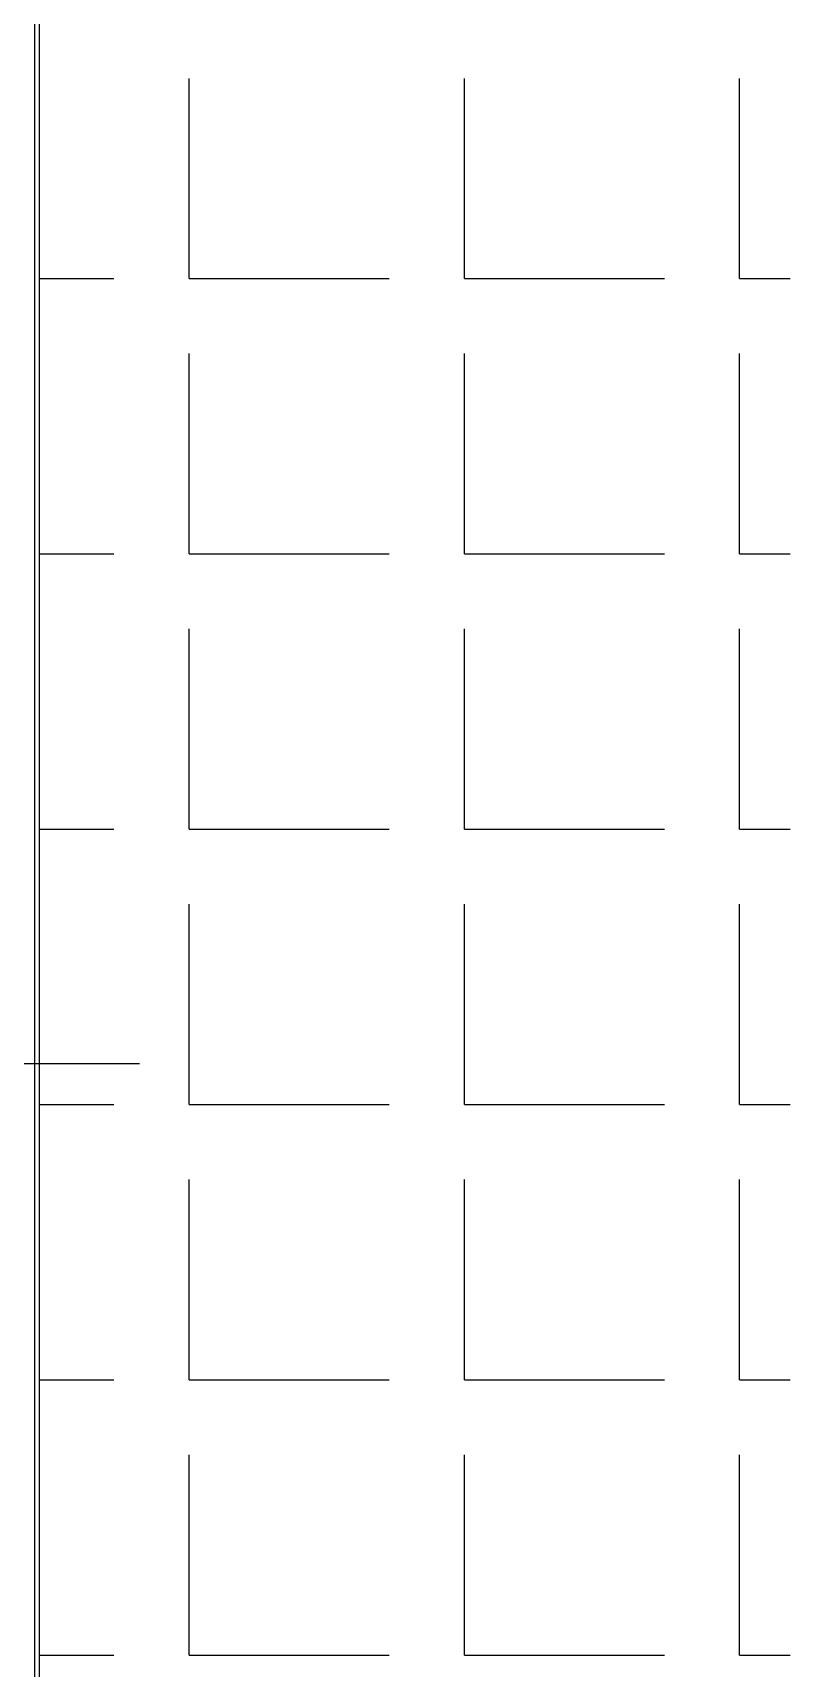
# Model space of a CAD drawing. Header units: millimetres. Extents: x 12827 to 13247, y 6457 to 7051.
# Drawn here: x 13153.27 to 13168.41, y 6871.68 to 6904.35 of the extents above; entities that cross this region are included whole.
import ezdxf

# ---------------------------------------------------------------- set-up
doc = ezdxf.new("R2010")
doc.units = ezdxf.units.MM
doc.header["$LTSCALE"] = 10
doc.linetypes.add('CENTER2', pattern=[1.125, 0.75, -0.125, 0.125, -0.125])
for name, color, linetype in [('CENTER', 1, 'CENTER2'), ('DWG', 7, 'Continuous'), ('HT', 3, 'Continuous')]:
    doc.layers.add(name, color=color, linetype=linetype)

# ---------------------------------------------------------------- blocks, each defined once
blk = doc.blocks.new('A$C01502591')
at = {"layer": 'DWG'}
for p, q in [((272.891, 325.064), (272.891, 259.064)), ((272.991, 259.064), (272.991, 325.064))]:
    blk.add_line(p, q, dxfattribs=at)

msp = doc.modelspace()

# ---------------------------------------------------------------- linework, layer by layer
at = {"layer": 'CENTER', "color": 1}
msp.add_line((13050.76094, 6883.76559), (13155.41028, 6883.76559), dxfattribs=at)
at = {"layer": 'HT', "ltscale": 0.5}
for p, q in [((13153.41028, 6489.97523), (13153.41028, 6955.47523)), ((13156.39827, 6899.44264), (13156.39827, 6903.44264)), ((13161.89827, 6899.44264), (13161.89827, 6903.44264)), ((13167.39827, 6899.44264), (13167.39827, 6903.44264)), ((13156.39827, 6899.44264), (13156.39827, 6900.47523)), ((13161.89827, 6899.44264), (13161.89827, 6900.47523)), ((13167.39827, 6899.44264), (13167.39827, 6900.47523)), ((13153.41028, 6899.44264), (13154.89827, 6899.44264)), ((13153.41028, 6899.44264), (13154.89827, 6899.44264)), ((13156.39827, 6899.44264), (13160.39827, 6899.44264)), ((13156.39827, 6899.44264), (13160.39827, 6899.44264)), ((13161.89827, 6899.44264), (13165.89827, 6899.44264)), ((13161.89827, 6899.44264), (13165.89827, 6899.44264)), ((13167.39827, 6899.44264), (13168.41028, 6899.44264)), ((13167.39827, 6899.44264), (13168.41028, 6899.44264)), ((13156.39827, 6893.94264), (13156.39827, 6897.94264)), ((13161.89827, 6893.94264), (13161.89827, 6897.94264)), ((13167.39827, 6893.94264), (13167.39827, 6897.94264)), ((13153.41028, 6893.94264), (13154.89827, 6893.94264)), ((13156.39827, 6893.94264), (13160.39827, 6893.94264)), ((13161.89827, 6893.94264), (13165.89827, 6893.94264)), ((13167.39827, 6893.94264), (13168.41028, 6893.94264)), ((13156.39827, 6888.44264), (13156.39827, 6892.44264)), ((13161.89827, 6888.44264), (13161.89827, 6892.44264)), ((13167.39827, 6888.44264), (13167.39827, 6892.44264)), ((13153.41028, 6888.44264), (13154.89827, 6888.44264)), ((13156.39827, 6888.44264), (13160.39827, 6888.44264)), ((13161.89827, 6888.44264), (13165.89827, 6888.44264)), ((13167.39827, 6888.44264), (13168.41028, 6888.44264)), ((13156.39827, 6882.94264), (13156.39827, 6886.94264)), ((13161.89827, 6882.94264), (13161.89827, 6886.94264)), ((13167.39827, 6882.94264), (13167.39827, 6886.94264)), ((13153.41028, 6882.94264), (13154.89827, 6882.94264)), ((13156.39827, 6882.94264), (13160.39827, 6882.94264)), ((13161.89827, 6882.94264), (13165.89827, 6882.94264)), ((13167.39827, 6882.94264), (13168.41028, 6882.94264)), ((13156.39827, 6877.44264), (13156.39827, 6881.44264)), ((13161.89827, 6877.44264), (13161.89827, 6881.44264)), ((13167.39827, 6877.44264), (13167.39827, 6881.44264)), ((13153.41028, 6877.44264), (13154.89827, 6877.44264)), ((13156.39827, 6877.44264), (13160.39827, 6877.44264)), ((13161.89827, 6877.44264), (13165.89827, 6877.44264)), ((13167.39827, 6877.44264), (13168.41028, 6877.44264)), ((13156.39827, 6871.94264), (13156.39827, 6875.94264)), ((13161.89827, 6871.94264), (13161.89827, 6875.94264)), ((13167.39827, 6871.94264), (13167.39827, 6875.94264)), ((13153.41028, 6871.94264), (13154.89827, 6871.94264)), ((13156.39827, 6871.94264), (13160.39827, 6871.94264)), ((13161.89827, 6871.94264), (13165.89827, 6871.94264)), ((13167.39827, 6871.94264), (13168.41028, 6871.94264))]:
    msp.add_line(p, q, dxfattribs=at)

# ---------------------------------------------------------------- block references
at = {"layer": 'DWG'}
msp.add_blockref('A$C01502591', (12880.41944, 6591.90855), dxfattribs=at)

doc.saveas('drawing.dxf')
